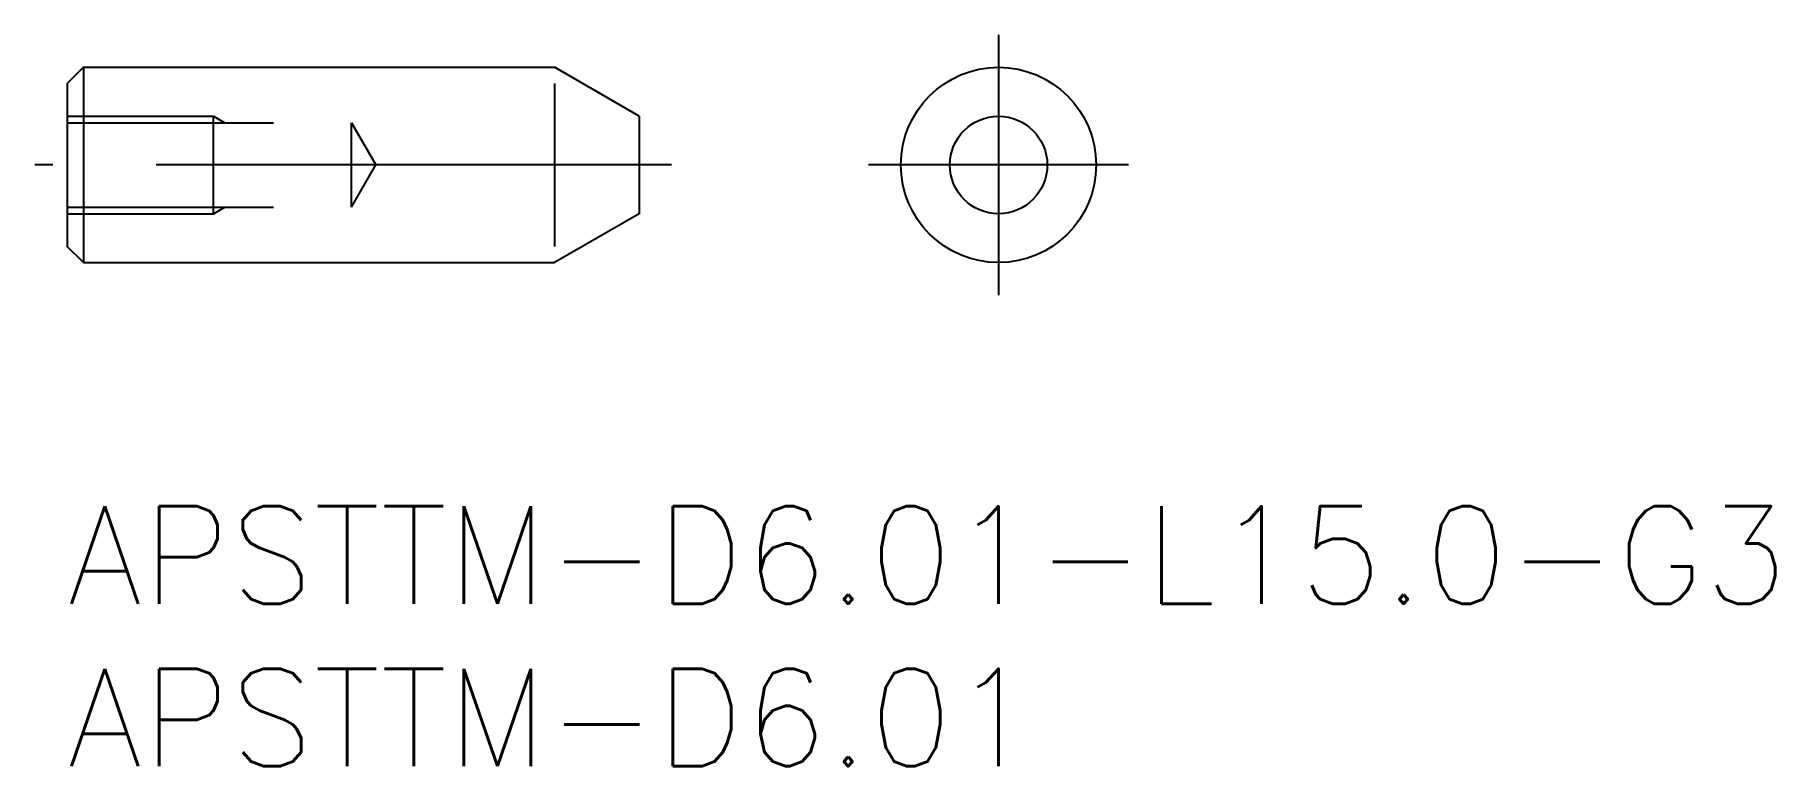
# Model space of a CAD drawing. Extents: x -1 to 52.6, y -8 to 14.5.
import ezdxf

# ---------------------------------------------------------------- set-up
doc = ezdxf.new("R2010")
doc.units = 0
doc.header["$LTSCALE"] = 0.5
doc.linetypes.add('CENTER', pattern=[50.8, 31.75, -6.35, 6.35, -6.35])
doc.linetypes.add('DASHED', pattern=[19.05, 12.7, -6.35])
for name, color, linetype in [('MSM_CENTER', 1, 'CENTER'), ('MSM_CONTINUOUS', 7, 'CONTINUOUS'), ('MSM_DASHED', 4, 'DASHED'), ('MSM_NARROW', 5, 'CONTINUOUS'), ('MSM_PART_NUMBER', 7, 'CONTINUOUS')]:
    doc.layers.add(name, color=color, linetype=linetype)
doc.styles.get("Standard").update_dxf_attribs({"font": 'txt.shx', "height": 1, "bigfont": 'bigfont.shx'})

# ---------------------------------------------------------------- blocks, each defined once
blk = doc.blocks.new('*U15')
at = {"layer": 'MSM_PART_NUMBER'}
blk.add_text('APSTTM-D6.01-L15.0-G3', height=3, dxfattribs=at).set_placement((0, -3))
blk = doc.blocks.new('*U16')
at = {"layer": 'MSM_PART_NUMBER'}
blk.add_text('APSTTM-D6.01', height=3, dxfattribs=at).set_placement((0, -8))

msp = doc.modelspace()

# ---------------------------------------------------------------- linework, layer by layer
at = {"layer": 'MSM_CENTER'}
for p, q in [((28.673, 14.505), (28.673, 6.495)), ((18.607, 10.5), (-1, 10.5)), ((32.678, 10.5), (24.668, 10.5))]:
    msp.add_line(p, q, dxfattribs=at)
at = {"layer": 'MSM_CONTINUOUS'}
for p, q in [((0.5, 13.505), (0, 13.005)), ((0.5, 13.505), (15, 13.505)), ((0.5, 13.505), (0.5, 7.495)), ((17.607, 12), (15, 13.505)), ((0, 13.005), (0, 7.995)), ((17.607, 12), (17.607, 9)), ((17.607, 9), (15, 7.495)), ((0.5, 7.495), (0, 7.995)), ((0.5, 7.495), (15, 7.495))]:
    msp.add_line(p, q, dxfattribs=at)
for radius in [3.005, 1.5]:
    msp.add_circle((28.673, 10.5), radius, dxfattribs=at)
at = {"layer": 'MSM_DASHED'}
for p, q in [((0, 12), (4.5, 12)), ((0, 11.8), (8.749, 11.8)), ((4.5, 12), (4.846, 11.8)), ((4.5, 9), (4.5, 12)), ((8.749, 9.2), (8.749, 11.8)), ((8.749, 11.8), (9.5, 10.5)), ((8.749, 9.2), (9.5, 10.5)), ((0, 9.2), (8.749, 9.2)), ((4.5, 9), (4.846, 9.2)), ((0, 9), (4.5, 9))]:
    msp.add_line(p, q, dxfattribs=at)
at = {"layer": 'MSM_NARROW'}
msp.add_line((15, 13.005), (15, 7.995), dxfattribs=at)

# ---------------------------------------------------------------- block references
at = {"layer": 'MSM_CONTINUOUS'}
for name in ['*U15', '*U16']:
    msp.add_blockref(name, (0, 0), dxfattribs=at)

doc.saveas('drawing.dxf')
